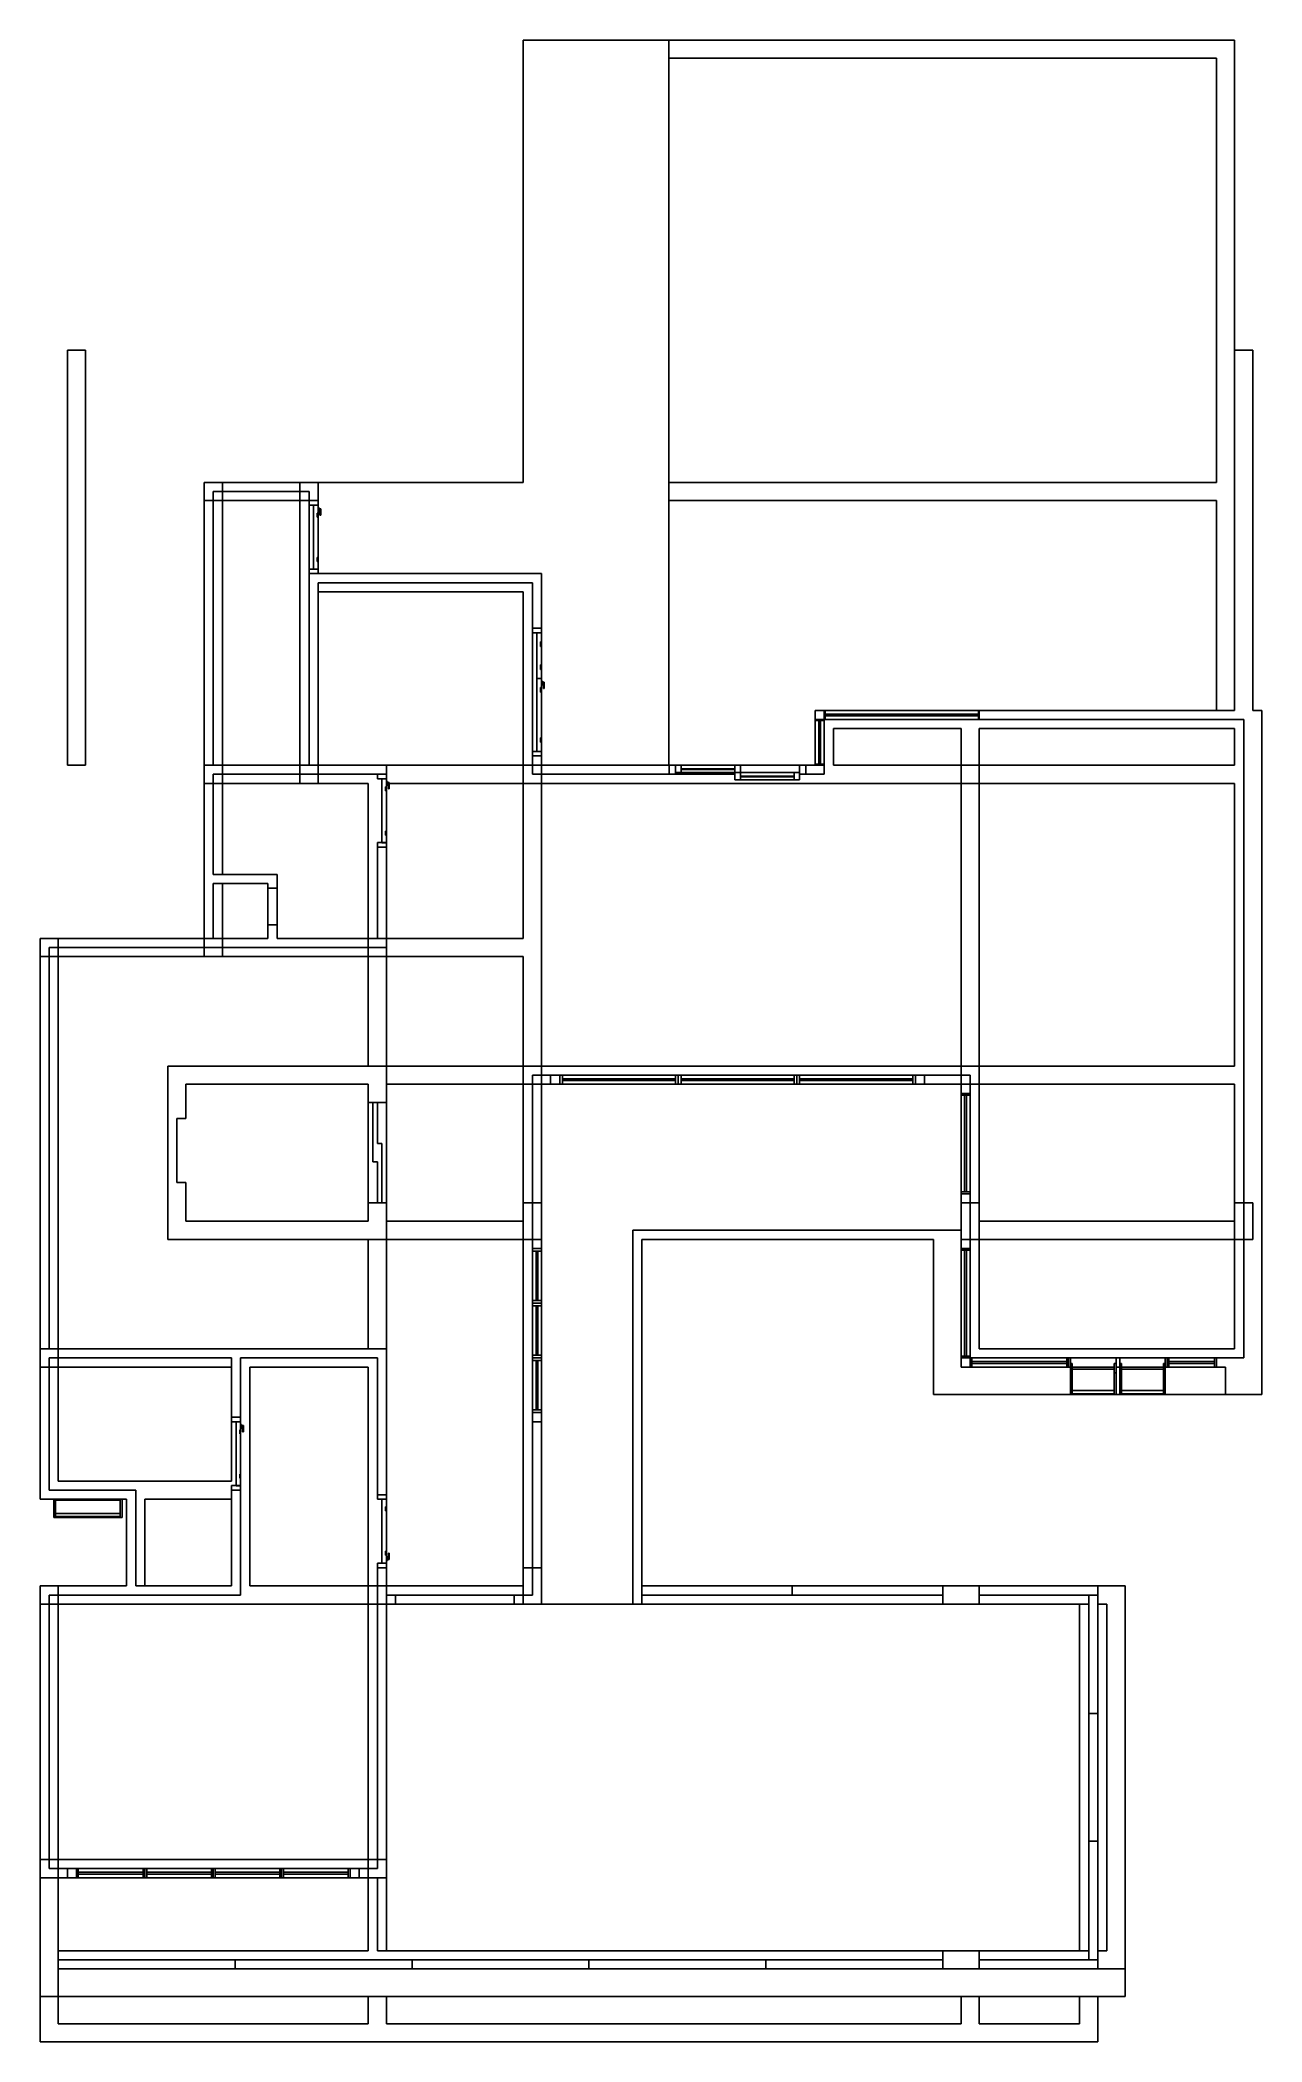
# Model space of a CAD drawing. Extents: x -6.7 to 6.7, y -10.9 to 11.1.
import ezdxf

# ---------------------------------------------------------------- set-up
doc = ezdxf.new("R2010")
doc.units = 0
doc.layers.get('0').update_dxf_attribs({"linetype": 'CONTINUOUS'})
doc.layers.add('SECTIONCUTEDGES', color=7, linetype='CONTINUOUS')

msp = doc.modelspace()

# ---------------------------------------------------------------- linework, layer by layer
for p, q in [((-1.379, 6.241), (-1.379, 11.091)), ((-1.379, 11.091), (0.218, 11.091)), ((0.218, 11.091), (6.421, 11.091)), ((0.218, 11.091), (0.218, 10.891)), ((6.421, 7.691), (6.421, 11.091)), ((0.218, 10.891), (6.221, 10.891)), ((0.218, 6.241), (0.218, 10.891)), ((6.221, 10.891), (6.221, 6.241)), ((-3.629, 6.241), (-1.379, 6.241)), ((0.218, 6.241), (6.221, 6.241)), ((0.218, 6.241), (0.218, 6.041)), ((-4.679, 6.041), (-4.679, 3.141)), ((-4.679, 6.041), (-3.829, 6.041)), ((-3.829, 6.041), (-3.829, 3.141)), ((-3.729, 5.291), (-3.729, 5.991)), ((-3.629, 5.961), (-3.619, 5.961)), ((-3.619, 5.951), (-3.619, 5.961)), ((-3.619, 5.951), (-3.609, 5.951)), ((-3.619, 5.951), (-3.619, 5.931)), ((-3.619, 5.931), (-3.609, 5.931)), ((-3.619, 5.921), (-3.619, 5.931)), ((-3.609, 5.951), (-3.609, 5.931)), ((-3.609, 5.951), (-3.599, 5.951)), ((-3.609, 5.931), (-3.609, 5.881)), ((-3.599, 5.951), (-3.599, 5.881)), ((0.218, 6.041), (6.221, 6.041)), ((0.218, 6.041), (0.218, 3.141)), ((6.221, 6.041), (6.221, 3.741)), ((-3.629, 5.921), (-3.619, 5.921)), ((-3.629, 5.859), (-3.629, 5.903)), ((-3.609, 5.881), (-3.599, 5.881)), ((-3.629, 5.374), (-3.629, 5.418)), ((-1.379, 5.041), (-3.629, 5.041)), ((-1.379, 3.141), (-1.379, 5.041)), ((-1.279, 3.291), (-1.279, 4.591)), ((-1.179, 4.441), (-1.179, 4.491)), ((-1.179, 4.191), (-1.179, 4.241)), ((-1.179, 4.091), (-1.179, 4.086)), ((-1.179, 4.061), (-1.169, 4.061)), ((-1.179, 4.021), (-1.169, 4.021)), ((-1.179, 3.941), (-1.179, 3.991)), ((-1.169, 4.051), (-1.169, 4.061)), ((-1.169, 4.061), (-1.169, 4.041)), ((-1.169, 4.051), (-1.159, 4.051)), ((-1.169, 4.051), (-1.169, 4.031)), ((-1.169, 4.031), (-1.159, 4.031)), ((-1.169, 4.021), (-1.169, 4.031)), ((-1.159, 4.051), (-1.159, 4.031)), ((-1.159, 4.051), (-1.149, 4.051)), ((-1.159, 4.031), (-1.159, 3.981)), ((-1.159, 3.981), (-1.149, 3.981)), ((-1.149, 4.051), (-1.149, 3.981)), ((1.931, 3.741), (3.611, 3.741)), ((1.821, 3.151), (1.821, 3.631)), ((1.921, 3.151), (1.921, 3.631)), ((1.931, 3.641), (3.611, 3.641)), ((3.421, 3.541), (2.021, 3.541)), ((2.021, 3.541), (2.021, 3.141)), ((3.421, 3.541), (3.421, 3.141)), ((6.421, 3.541), (3.621, 3.541)), ((3.621, 3.541), (3.621, 3.141)), ((6.421, 3.141), (6.421, 3.541)), ((-1.179, 3.391), (-1.179, 3.441)), ((-1.179, 3.296), (-1.179, 3.291)), ((-2.879, 3.141), (-1.379, 3.141)), ((0.941, 3.141), (0.351, 3.141)), ((1.651, 3.141), (1.001, 3.141)), ((2.021, 3.141), (3.421, 3.141)), ((3.621, 3.141), (6.421, 3.141)), ((-4.679, 2.941), (-4.679, 1.941)), ((-4.679, 2.941), (-3.829, 2.941)), ((-3.629, 2.941), (-3.079, 2.941)), ((-3.079, 2.941), (-3.079, 1.241)), ((-2.879, 2.961), (-2.869, 2.961)), ((-2.879, 2.921), (-2.869, 2.921)), ((-2.879, 2.859), (-2.879, 2.903)), ((-2.869, 2.951), (-2.869, 2.961)), ((-2.869, 2.951), (-2.859, 2.951)), ((-2.869, 2.951), (-2.869, 2.931)), ((-2.869, 2.931), (-2.859, 2.931)), ((-2.869, 2.921), (-2.869, 2.931)), ((-2.859, 2.951), (-2.859, 2.931)), ((-2.859, 2.951), (-2.849, 2.951)), ((-2.859, 2.931), (-2.859, 2.881)), ((-2.859, 2.881), (-2.849, 2.881)), ((-2.849, 2.951), (-2.849, 2.941)), ((-1.379, 2.941), (-2.849, 2.941)), ((-2.849, 2.941), (-2.849, 2.881)), ((-1.379, 1.241), (-1.379, 2.941)), ((-1.179, -0.159), (-1.179, 2.941)), ((-1.179, 2.941), (3.421, 2.941)), ((0.941, 3.041), (0.291, 3.041)), ((0.941, 3.061), (0.351, 3.061)), ((1.591, 3.061), (1.001, 3.061)), ((1.591, 2.981), (1.001, 2.981)), ((3.421, -0.159), (3.421, 2.941)), ((3.621, 2.941), (6.421, 2.941)), ((3.621, -0.159), (3.621, 2.941)), ((6.421, 2.941), (6.421, -0.159)), ((-2.879, 2.374), (-2.879, 2.418)), ((-4.679, 1.841), (-4.679, 1.241)), ((-4.179, 1.391), (-4.179, 1.791)), ((-4.079, 1.391), (-4.079, 1.791)), ((-2.879, 1.241), (-1.379, 1.241)), ((-6.479, 1.041), (-6.479, -3.259)), ((-4.879, 1.041), (-6.479, 1.041)), ((-3.079, 1.041), (-4.679, 1.041)), ((-3.079, 1.041), (-3.079, -0.159)), ((-2.879, 1.041), (-1.379, 1.041)), ((-2.879, 1.041), (-2.879, -0.159)), ((-1.379, -0.159), (-1.379, 1.041)), ((-1.379, -0.159), (-2.879, -0.159)), ((3.421, -0.159), (-1.179, -0.159)), ((6.421, -0.159), (3.621, -0.159)), ((-1.379, -0.359), (-2.879, -0.359)), ((-1.379, -0.359), (-1.379, -1.659)), ((-0.949, -0.259), (0.291, -0.259)), ((-0.949, -0.359), (0.291, -0.359)), ((0.351, -0.259), (1.591, -0.259)), ((0.351, -0.359), (1.591, -0.359)), ((1.651, -0.259), (2.891, -0.259)), ((1.651, -0.359), (2.891, -0.359)), ((3.621, -0.359), (3.621, -1.659)), ((6.421, -0.359), (3.621, -0.359)), ((6.421, -0.359), (6.421, -1.659)), ((-3.079, -0.559), (-3.079, -1.659)), ((-2.879, -0.559), (-2.879, -1.659)), ((3.421, -0.479), (3.421, -1.539)), ((3.521, -0.479), (3.521, -1.539)), ((-1.379, -1.859), (-2.879, -1.859)), ((-0.179, -1.959), (3.421, -1.959)), ((-0.179, -6.059), (-0.179, -1.959)), ((6.421, -1.859), (3.621, -1.859)), ((-3.079, -2.059), (-3.079, -3.259)), ((-1.379, -2.059), (-2.879, -2.059)), ((-2.879, -2.059), (-2.879, -3.259)), ((-1.379, -5.659), (-1.379, -2.059)), ((-1.279, -2.729), (-1.279, -2.189)), ((-1.179, -2.729), (-1.179, -2.189)), ((-0.079, -2.059), (3.121, -2.059)), ((-0.079, -5.859), (-0.079, -2.059)), ((3.121, -2.059), (3.121, -3.759)), ((3.421, -2.179), (3.421, -3.339)), ((3.521, -2.179), (3.521, -3.339)), ((3.621, -3.259), (3.621, -2.059)), ((3.621, -2.059), (6.421, -2.059)), ((6.421, -2.059), (6.421, -3.259)), ((-1.279, -3.329), (-1.279, -2.789)), ((-1.179, -3.329), (-1.179, -2.789)), ((6.421, -3.259), (3.621, -3.259)), ((-6.479, -3.459), (-6.479, -4.709)), ((-6.479, -3.459), (-4.579, -3.459)), ((-4.379, -3.459), (-3.079, -3.459)), ((-4.379, -3.459), (-4.379, -5.859)), ((-3.079, -3.459), (-3.079, -5.859)), ((-1.279, -3.929), (-1.279, -3.389)), ((-1.179, -3.929), (-1.179, -3.389)), ((3.541, -3.359), (4.581, -3.359)), ((3.541, -3.459), (4.581, -3.459)), ((5.121, -3.359), (4.621, -3.359)), ((4.641, -3.459), (5.101, -3.459)), ((5.661, -3.359), (5.161, -3.359)), ((5.181, -3.459), (5.641, -3.459)), ((5.701, -3.359), (6.201, -3.359)), ((5.701, -3.459), (6.201, -3.459)), ((4.621, -3.759), (4.621, -3.523)), ((4.641, -3.523), (4.641, -3.716)), ((4.641, -3.716), (5.101, -3.716)), ((4.641, -3.754), (4.641, -3.716)), ((5.101, -3.716), (5.101, -3.523)), ((5.101, -3.754), (5.101, -3.716)), ((5.121, -3.759), (5.121, -3.523)), ((5.161, -3.759), (5.161, -3.523)), ((5.181, -3.523), (5.181, -3.716)), ((5.181, -3.716), (5.641, -3.716)), ((5.181, -3.754), (5.181, -3.716)), ((5.641, -3.716), (5.641, -3.523)), ((5.641, -3.754), (5.641, -3.716)), ((5.661, -3.759), (5.661, -3.523)), ((4.621, -3.759), (3.121, -3.759)), ((5.121, -3.759), (4.621, -3.759)), ((4.621, -3.759), (4.621, -3.759)), ((4.641, -3.754), (5.101, -3.754)), ((5.161, -3.759), (5.121, -3.759)), ((5.121, -3.759), (5.121, -3.759)), ((5.661, -3.759), (5.161, -3.759)), ((5.161, -3.759), (5.161, -3.759)), ((5.181, -3.754), (5.641, -3.754)), ((6.321, -3.759), (5.661, -3.759)), ((5.661, -3.759), (5.661, -3.759)), ((-4.579, -4.709), (-4.579, -4.059)), ((-4.479, -4.089), (-4.469, -4.089)), ((-4.479, -4.129), (-4.469, -4.129)), ((-4.479, -4.191), (-4.479, -4.147)), ((-4.469, -4.099), (-4.469, -4.089)), ((-4.469, -4.099), (-4.459, -4.099)), ((-4.469, -4.099), (-4.469, -4.119)), ((-4.469, -4.119), (-4.459, -4.119)), ((-4.469, -4.129), (-4.469, -4.119)), ((-4.459, -4.099), (-4.459, -4.119)), ((-4.459, -4.099), (-4.449, -4.099)), ((-4.459, -4.119), (-4.459, -4.169)), ((-4.459, -4.169), (-4.449, -4.169)), ((-4.449, -4.099), (-4.449, -4.169)), ((-6.479, -4.709), (-4.579, -4.709)), ((-4.479, -4.676), (-4.479, -4.632)), ((-6.529, -5.109), (-6.529, -4.909)), ((-5.799, -4.919), (-6.509, -4.919)), ((-6.509, -4.919), (-6.509, -5.064)), ((-5.799, -5.064), (-5.799, -4.919)), ((-5.779, -5.109), (-5.779, -4.909)), ((-5.529, -4.909), (-5.529, -5.859)), ((-5.529, -4.909), (-4.579, -4.909)), ((-2.879, -4.992), (-2.879, -5.036)), ((-5.779, -5.109), (-6.529, -5.109)), ((-6.509, -5.064), (-5.799, -5.064)), ((-6.509, -5.099), (-6.509, -5.064)), ((-6.509, -5.099), (-5.799, -5.099)), ((-5.799, -5.099), (-5.799, -5.064)), ((-2.879, -5.477), (-2.879, -5.521)), ((-2.879, -5.539), (-2.869, -5.539)), ((-2.879, -5.579), (-2.869, -5.579)), ((-2.869, -5.549), (-2.869, -5.539)), ((-2.869, -5.569), (-2.869, -5.549)), ((-2.869, -5.549), (-2.859, -5.549)), ((-2.869, -5.569), (-2.859, -5.569)), ((-2.869, -5.579), (-2.869, -5.569)), ((-2.859, -5.499), (-2.859, -5.549)), ((-2.859, -5.499), (-2.849, -5.499)), ((-2.859, -5.569), (-2.859, -5.549)), ((-2.859, -5.569), (-2.849, -5.569)), ((-2.849, -5.569), (-2.849, -5.499)), ((-4.379, -5.859), (-3.079, -5.859)), ((-2.879, -5.859), (-1.379, -5.859)), ((-0.079, -5.859), (-0.079, -5.959)), ((-0.079, -5.859), (1.571, -5.859)), ((1.571, -5.859), (1.571, -5.959)), ((1.571, -5.859), (3.221, -5.859)), ((3.621, -5.859), (4.921, -5.859)), ((4.921, -5.859), (5.221, -5.859)), ((4.921, -5.859), (4.921, -5.959)), ((5.221, -5.859), (5.221, -10.059)), ((-6.479, -8.859), (-6.479, -6.059)), ((-6.479, -6.059), (-3.079, -6.059)), ((-3.079, -6.059), (-3.079, -8.859)), ((-2.779, -5.959), (-1.479, -5.959)), ((-2.779, -6.059), (-1.479, -6.059)), ((-1.179, -6.059), (-0.179, -6.059)), ((-0.179, -6.059), (-0.079, -6.059)), ((-0.079, -6.059), (-0.079, -5.959)), ((1.571, -5.959), (-0.079, -5.959)), ((-0.079, -6.059), (3.221, -6.059)), ((3.221, -5.959), (1.571, -5.959)), ((4.821, -5.959), (3.621, -5.959)), ((3.621, -6.059), (4.721, -6.059)), ((4.721, -6.059), (4.821, -6.059)), ((4.721, -9.859), (4.721, -6.059)), ((4.921, -5.959), (4.821, -5.959)), ((4.821, -6.059), (4.821, -5.959)), ((4.821, -6.059), (4.821, -7.259)), ((4.921, -6.059), (4.921, -5.959)), ((4.921, -6.059), (5.021, -6.059)), ((4.921, -6.059), (4.921, -7.259)), ((5.021, -6.059), (5.021, -9.859)), ((4.921, -7.259), (4.821, -7.259)), ((4.821, -8.659), (4.821, -7.259)), ((4.921, -7.259), (4.921, -8.659)), ((4.921, -8.659), (4.821, -8.659)), ((4.821, -9.859), (4.821, -8.659)), ((4.921, -9.859), (4.921, -8.659)), ((-3.079, -8.859), (-6.479, -8.859)), ((-6.259, -8.959), (-5.549, -8.959)), ((-5.509, -8.959), (-4.799, -8.959)), ((-4.759, -8.959), (-4.049, -8.959)), ((-4.009, -8.959), (-3.299, -8.959)), ((-6.259, -9.059), (-5.549, -9.059)), ((-5.509, -9.059), (-4.799, -9.059)), ((-4.759, -9.059), (-4.049, -9.059)), ((-4.009, -9.059), (-3.299, -9.059)), ((-3.079, -9.859), (-3.079, -9.059)), ((-3.079, -9.859), (-6.479, -9.859)), ((-2.879, -9.859), (3.221, -9.859)), ((3.621, -9.859), (4.721, -9.859)), ((4.821, -9.859), (4.721, -9.859)), ((4.821, -9.959), (4.821, -9.859)), ((5.021, -9.859), (4.921, -9.859)), ((4.921, -9.959), (4.921, -9.859)), ((-6.479, -9.959), (-4.539, -9.959)), ((-4.539, -10.059), (-6.479, -10.059)), ((-4.539, -10.059), (-4.539, -9.959)), ((-4.539, -9.959), (-2.599, -9.959)), ((-2.599, -10.059), (-4.539, -10.059)), ((-2.599, -10.059), (-2.599, -9.959)), ((-2.599, -9.959), (-0.659, -9.959)), ((-0.659, -10.059), (-2.599, -10.059)), ((-0.659, -10.059), (-0.659, -9.959)), ((-0.659, -9.959), (1.281, -9.959)), ((1.281, -10.059), (-0.659, -10.059)), ((1.281, -10.059), (1.281, -9.959)), ((1.281, -9.959), (3.221, -9.959)), ((3.221, -10.059), (1.281, -10.059)), ((4.821, -9.959), (3.621, -9.959)), ((4.921, -10.059), (3.621, -10.059)), ((4.921, -9.959), (4.821, -9.959)), ((4.921, -10.059), (4.921, -9.959)), ((5.221, -10.059), (4.921, -10.059)), ((5.221, -10.059), (5.221, -10.359)), ((-6.679, -10.859), (-6.679, -10.359)), ((-6.479, -10.359), (-6.479, -10.659)), ((-6.479, -10.359), (-3.079, -10.359)), ((-3.079, -10.659), (-3.079, -10.359)), ((-3.079, -10.359), (-2.879, -10.359)), ((-2.879, -10.659), (-2.879, -10.359)), ((-2.879, -10.359), (3.421, -10.359)), ((3.421, -10.659), (3.421, -10.359)), ((3.421, -10.359), (3.621, -10.359)), ((3.621, -10.659), (3.621, -10.359)), ((3.621, -10.359), (4.721, -10.359)), ((4.721, -10.659), (4.721, -10.359)), ((4.721, -10.359), (4.921, -10.359)), ((4.921, -10.859), (4.921, -10.359)), ((4.921, -10.359), (5.221, -10.359)), ((-6.479, -10.659), (-3.079, -10.659)), ((-2.879, -10.659), (3.421, -10.659)), ((3.621, -10.659), (4.721, -10.659)), ((-6.679, -10.859), (4.921, -10.859))]:
    msp.add_line(p, q)
at = {"layer": 'SECTIONCUTEDGES'}
for p, q in [((-6.379, 7.691), (-6.379, 3.141)), ((-6.179, 7.691), (-6.379, 7.691)), ((-6.179, 3.141), (-6.179, 7.691)), ((6.621, 7.691), (6.421, 7.691)), ((6.421, 7.691), (6.421, 3.741)), ((6.621, 3.741), (6.621, 7.691)), ((-4.879, 6.241), (-4.879, 6.041)), ((-4.679, 6.241), (-4.879, 6.241)), ((-4.679, 6.141), (-4.679, 6.241)), ((-3.829, 6.241), (-4.679, 6.241)), ((-3.629, 6.241), (-3.829, 6.241)), ((-3.829, 6.241), (-3.829, 6.141)), ((-3.629, 6.041), (-3.629, 6.241)), ((-4.879, 6.041), (-4.779, 6.041)), ((-4.879, 6.041), (-4.879, 3.141)), ((-4.779, 6.041), (-4.779, 6.141)), ((-4.779, 6.141), (-4.679, 6.141)), ((-4.779, 3.141), (-4.779, 6.041)), ((-4.779, 6.041), (-4.679, 6.041)), ((-4.679, 6.041), (-4.679, 6.141)), ((-4.679, 6.141), (-3.829, 6.141)), ((-3.829, 6.141), (-3.829, 6.041)), ((-3.829, 6.141), (-3.729, 6.141)), ((-3.829, 6.041), (-3.729, 6.041)), ((-3.729, 6.141), (-3.729, 6.041)), ((-3.729, 6.041), (-3.629, 6.041)), ((-3.729, 6.041), (-3.729, 5.991)), ((-3.729, 5.991), (-3.679, 5.991)), ((-3.679, 5.991), (-3.679, 5.291)), ((-3.679, 5.991), (-3.629, 5.991)), ((-3.629, 5.991), (-3.629, 6.041)), ((-3.629, 5.961), (-3.629, 5.991)), ((-3.629, 5.921), (-3.629, 5.961)), ((-3.639, 5.859), (-3.639, 5.903)), ((-3.639, 5.903), (-3.629, 5.903)), ((-3.629, 5.859), (-3.639, 5.859)), ((-3.629, 5.903), (-3.629, 5.921)), ((-3.629, 5.418), (-3.629, 5.859)), ((-3.679, 5.291), (-3.729, 5.291)), ((-3.729, 5.291), (-3.729, 5.241)), ((-3.679, 5.291), (-3.679, 5.29)), ((-3.629, 5.291), (-3.679, 5.291)), ((-3.679, 5.29), (-3.629, 5.29)), ((-3.639, 5.374), (-3.639, 5.418)), ((-3.639, 5.418), (-3.629, 5.418)), ((-3.629, 5.374), (-3.639, 5.374)), ((-3.629, 5.291), (-3.629, 5.374)), ((-3.629, 5.29), (-3.629, 5.291)), ((-3.629, 5.241), (-3.629, 5.29)), ((-3.729, 5.241), (-3.729, 3.141)), ((-3.729, 5.241), (-3.629, 5.241)), ((-1.179, 5.241), (-3.629, 5.241)), ((-3.629, 5.141), (-1.279, 5.141)), ((-3.629, 5.041), (-3.629, 5.141)), ((-1.279, 5.141), (-1.279, 4.641)), ((-1.179, 4.641), (-1.179, 5.241)), ((-3.629, 3.141), (-3.629, 5.041)), ((-1.279, 4.641), (-1.179, 4.641)), ((-1.279, 4.641), (-1.279, 4.591)), ((-1.179, 4.591), (-1.179, 4.641)), ((-1.279, 4.591), (-1.229, 4.591)), ((-1.229, 4.591), (-1.229, 4.091)), ((-1.179, 4.591), (-1.229, 4.591)), ((-1.189, 4.441), (-1.189, 4.491)), ((-1.189, 4.491), (-1.179, 4.491)), ((-1.179, 4.441), (-1.189, 4.441)), ((-1.179, 4.491), (-1.179, 4.591)), ((-1.179, 4.241), (-1.179, 4.441)), ((-1.189, 4.191), (-1.189, 4.241)), ((-1.189, 4.241), (-1.179, 4.241)), ((-1.179, 4.191), (-1.189, 4.191)), ((-1.179, 4.191), (-1.179, 4.091)), ((-1.229, 4.091), (-1.229, 3.291)), ((-1.184, 4.091), (-1.229, 4.091)), ((-1.189, 3.941), (-1.189, 3.991)), ((-1.189, 3.991), (-1.179, 3.991)), ((-1.184, 4.086), (-1.184, 4.091)), ((-1.184, 4.091), (-1.179, 4.091)), ((-1.179, 4.086), (-1.184, 4.086)), ((-1.179, 4.061), (-1.179, 4.086)), ((-1.179, 4.021), (-1.179, 4.061)), ((-1.179, 3.991), (-1.179, 4.021)), ((-1.179, 3.941), (-1.189, 3.941)), ((-1.179, 3.441), (-1.179, 3.941)), ((1.921, 3.741), (1.821, 3.741)), ((1.821, 3.741), (1.821, 3.641)), ((1.921, 3.641), (1.921, 3.741)), ((1.931, 3.741), (1.921, 3.741)), ((1.931, 3.701), (1.931, 3.741)), ((3.621, 3.741), (3.611, 3.741)), ((3.611, 3.741), (3.611, 3.701)), ((3.621, 3.741), (3.621, 3.641)), ((6.221, 3.741), (3.621, 3.741)), ((6.421, 3.741), (6.221, 3.741)), ((6.721, 3.741), (6.621, 3.741)), ((6.721, -3.759), (6.721, 3.741)), ((1.821, 3.641), (1.921, 3.641)), ((1.821, 3.641), (1.821, 3.631)), ((1.821, 3.631), (1.861, 3.631)), ((1.861, 3.631), (1.861, 3.151)), ((1.861, 3.631), (1.881, 3.631)), ((1.881, 3.151), (1.881, 3.631)), ((1.881, 3.631), (1.921, 3.631)), ((1.921, 3.641), (1.931, 3.641)), ((1.921, 3.631), (1.921, 3.641)), ((3.611, 3.701), (1.931, 3.701)), ((1.931, 3.681), (1.931, 3.701)), ((1.931, 3.681), (3.611, 3.681)), ((1.931, 3.641), (1.931, 3.681)), ((3.611, 3.701), (3.611, 3.681)), ((3.611, 3.681), (3.611, 3.641)), ((3.611, 3.641), (3.621, 3.641)), ((3.621, 3.641), (6.521, 3.641)), ((6.521, 3.641), (6.521, -1.659)), ((-1.189, 3.391), (-1.189, 3.441)), ((-1.189, 3.441), (-1.179, 3.441)), ((-1.179, 3.391), (-1.189, 3.391)), ((-1.184, 3.291), (-1.184, 3.296)), ((-1.184, 3.296), (-1.179, 3.296)), ((-1.179, 3.296), (-1.179, 3.391)), ((-6.379, 3.141), (-6.179, 3.141)), ((-4.879, 3.141), (-4.879, 2.941)), ((-4.779, 3.141), (-4.879, 3.141)), ((-4.679, 3.141), (-4.779, 3.141)), ((-4.679, 3.041), (-4.679, 3.141)), ((-3.829, 3.141), (-4.679, 3.141)), ((-3.829, 3.141), (-3.829, 3.041)), ((-3.729, 3.141), (-3.829, 3.141)), ((-3.629, 3.141), (-3.729, 3.141)), ((-2.879, 3.141), (-3.629, 3.141)), ((-3.629, 3.041), (-3.629, 3.141)), ((-2.879, 3.041), (-2.879, 3.141)), ((-1.379, 3.141), (-1.379, 2.941)), ((-1.279, 3.141), (-1.379, 3.141)), ((-1.229, 3.291), (-1.279, 3.291)), ((-1.279, 3.291), (-1.279, 3.241)), ((-1.279, 3.241), (-1.279, 3.141)), ((-1.179, 3.241), (-1.279, 3.241)), ((-1.179, 3.141), (-1.279, 3.141)), ((-1.279, 3.141), (-1.279, 3.041)), ((-1.229, 3.291), (-1.184, 3.291)), ((-1.179, 3.291), (-1.184, 3.291)), ((-1.179, 3.241), (-1.179, 3.291)), ((-1.179, 3.141), (-1.179, 3.241)), ((-1.179, 3.041), (-1.179, 3.141)), ((0.218, 3.141), (-1.179, 3.141)), ((0.221, 3.141), (0.218, 3.141)), ((0.221, 3.041), (0.221, 3.141)), ((0.291, 3.141), (0.221, 3.141)), ((0.351, 3.141), (0.291, 3.141)), ((0.291, 3.141), (0.291, 3.061)), ((0.351, 3.101), (0.351, 3.141)), ((0.351, 3.101), (0.941, 3.101)), ((0.351, 3.091), (0.351, 3.101)), ((0.351, 3.091), (0.941, 3.091)), ((0.351, 3.061), (0.351, 3.091)), ((0.941, 3.141), (0.941, 3.101)), ((1.001, 3.141), (0.941, 3.141)), ((0.941, 3.101), (0.941, 3.091)), ((0.941, 3.091), (0.941, 3.061)), ((1.001, 3.061), (1.001, 3.141)), ((1.651, 3.141), (1.651, 3.061)), ((1.721, 3.141), (1.651, 3.141)), ((1.721, 3.141), (1.721, 3.041)), ((1.821, 3.141), (1.721, 3.141)), ((1.861, 3.151), (1.821, 3.151)), ((1.821, 3.151), (1.821, 3.141)), ((1.821, 3.141), (1.921, 3.141)), ((1.881, 3.151), (1.861, 3.151)), ((1.921, 3.151), (1.881, 3.151)), ((1.921, 3.141), (1.921, 3.151)), ((1.921, 3.041), (1.921, 3.141)), ((3.421, 3.141), (3.421, 2.941)), ((3.621, 3.141), (3.421, 3.141)), ((3.621, 2.941), (3.621, 3.141)), ((-4.879, 2.941), (-4.879, 1.241)), ((-4.879, 2.941), (-4.779, 2.941)), ((-4.779, 3.041), (-4.679, 3.041)), ((-4.779, 2.941), (-4.779, 3.041)), ((-4.779, 1.941), (-4.779, 2.941)), ((-4.779, 2.941), (-4.679, 2.941)), ((-4.679, 2.941), (-4.679, 3.041)), ((-4.679, 3.041), (-3.829, 3.041)), ((-3.829, 3.041), (-3.829, 2.941)), ((-3.829, 3.041), (-3.629, 3.041)), ((-3.829, 2.941), (-3.629, 2.941)), ((-3.629, 2.941), (-3.629, 3.041)), ((-3.629, 3.041), (-2.979, 3.041)), ((-2.979, 3.041), (-2.979, 2.991)), ((-2.879, 3.041), (-2.979, 3.041)), ((-2.979, 2.991), (-2.929, 2.991)), ((-2.929, 2.991), (-2.929, 2.291)), ((-2.929, 2.991), (-2.879, 2.991)), ((-2.889, 2.859), (-2.889, 2.903)), ((-2.889, 2.903), (-2.879, 2.903)), ((-2.879, 2.859), (-2.889, 2.859)), ((-2.879, 2.991), (-2.879, 3.041)), ((-2.879, 2.961), (-2.879, 2.991)), ((-2.879, 2.921), (-2.879, 2.961)), ((-2.879, 2.903), (-2.879, 2.921)), ((-2.879, 2.418), (-2.879, 2.859)), ((-1.379, 2.941), (-1.179, 2.941)), ((-1.279, 3.041), (-1.179, 3.041)), ((-1.179, 2.941), (-1.179, 3.041)), ((-1.179, 3.041), (0.221, 3.041)), ((0.291, 3.041), (0.221, 3.041)), ((0.291, 3.061), (0.351, 3.061)), ((0.291, 3.041), (0.291, 3.061)), ((1.001, 3.061), (0.941, 3.061)), ((0.941, 3.061), (0.941, 3.041)), ((0.941, 3.041), (0.941, 2.981)), ((0.941, 2.981), (1.001, 2.981)), ((1.001, 3.021), (1.001, 3.061)), ((1.001, 3.021), (1.591, 3.021)), ((1.001, 3.011), (1.001, 3.021)), ((1.001, 3.011), (1.591, 3.011)), ((1.001, 2.981), (1.001, 3.011)), ((1.651, 3.061), (1.591, 3.061)), ((1.591, 3.061), (1.591, 3.021)), ((1.591, 3.021), (1.591, 3.011)), ((1.591, 3.011), (1.591, 2.981)), ((1.591, 2.981), (1.651, 2.981)), ((1.651, 3.061), (1.651, 3.041)), ((1.651, 2.981), (1.651, 3.041)), ((1.651, 3.041), (1.721, 3.041)), ((1.721, 3.041), (1.921, 3.041)), ((3.421, 2.941), (3.621, 2.941)), ((-2.889, 2.374), (-2.889, 2.418)), ((-2.889, 2.418), (-2.879, 2.418)), ((-2.929, 2.291), (-2.979, 2.291)), ((-2.979, 2.291), (-2.979, 2.241)), ((-2.979, 2.241), (-2.979, 1.241)), ((-2.879, 2.241), (-2.979, 2.241)), ((-2.929, 2.291), (-2.929, 2.29)), ((-2.879, 2.291), (-2.929, 2.291)), ((-2.929, 2.29), (-2.879, 2.29)), ((-2.879, 2.374), (-2.889, 2.374)), ((-2.879, 2.291), (-2.879, 2.374)), ((-2.879, 2.29), (-2.879, 2.291)), ((-2.879, 2.241), (-2.879, 2.29)), ((-2.879, 1.241), (-2.879, 2.241)), ((-4.679, 1.941), (-4.779, 1.941)), ((-4.779, 1.241), (-4.779, 1.841)), ((-4.779, 1.841), (-4.679, 1.841)), ((-4.079, 1.941), (-4.679, 1.941)), ((-4.679, 1.841), (-4.179, 1.841)), ((-4.179, 1.841), (-4.179, 1.791)), ((-4.179, 1.791), (-4.079, 1.791)), ((-4.079, 1.791), (-4.079, 1.941)), ((-4.079, 1.391), (-4.179, 1.391)), ((-4.179, 1.391), (-4.179, 1.241)), ((-4.079, 1.241), (-4.079, 1.391)), ((-6.679, 1.241), (-6.679, 1.041)), ((-6.479, 1.241), (-6.679, 1.241)), ((-6.579, 1.041), (-6.579, 1.141)), ((-6.579, 1.141), (-6.479, 1.141)), ((-4.879, 1.241), (-6.479, 1.241)), ((-6.479, 1.141), (-6.479, 1.241)), ((-6.479, 1.041), (-6.479, 1.141)), ((-6.479, 1.141), (-4.879, 1.141)), ((-4.879, 1.241), (-4.879, 1.141)), ((-4.779, 1.241), (-4.879, 1.241)), ((-4.879, 1.141), (-4.879, 1.041)), ((-4.879, 1.141), (-4.679, 1.141)), ((-4.679, 1.241), (-4.779, 1.241)), ((-4.179, 1.241), (-4.679, 1.241)), ((-4.679, 1.141), (-4.679, 1.241)), ((-4.679, 1.041), (-4.679, 1.141)), ((-4.679, 1.141), (-3.079, 1.141)), ((-3.079, 1.241), (-4.079, 1.241)), ((-2.979, 1.241), (-3.079, 1.241)), ((-3.079, 1.241), (-3.079, 1.141)), ((-3.079, 1.141), (-3.079, 1.041)), ((-3.079, 1.141), (-2.879, 1.141)), ((-2.879, 1.241), (-2.979, 1.241)), ((-2.879, 1.141), (-2.879, 1.241)), ((-2.879, 1.041), (-2.879, 1.141)), ((-6.679, 1.041), (-6.579, 1.041)), ((-6.679, 1.041), (-6.679, -3.259)), ((-6.579, 1.041), (-6.479, 1.041)), ((-6.579, -3.259), (-6.579, 1.041)), ((-4.879, 1.041), (-4.679, 1.041)), ((-3.079, 1.041), (-2.879, 1.041)), ((-5.279, -0.159), (-5.279, -2.059)), ((-3.079, -0.159), (-5.279, -0.159)), ((-2.879, -0.159), (-3.079, -0.159)), ((-2.879, -0.359), (-2.879, -0.159)), ((-1.379, -0.159), (-1.379, -0.359)), ((-1.179, -0.159), (-1.379, -0.159)), ((-1.179, -0.259), (-1.179, -0.159)), ((3.621, -0.159), (3.421, -0.159)), ((3.421, -0.159), (3.421, -0.259)), ((3.621, -0.359), (3.621, -0.159)), ((-5.079, -0.359), (-3.079, -0.359)), ((-5.079, -0.734), (-5.079, -0.359)), ((-3.079, -0.359), (-3.079, -0.559)), ((-2.879, -0.559), (-2.879, -0.359)), ((-1.379, -0.359), (-1.279, -0.359)), ((-1.179, -0.259), (-1.279, -0.259)), ((-1.279, -0.259), (-1.279, -0.359)), ((-1.279, -0.359), (-1.179, -0.359)), ((-1.279, -0.359), (-1.279, -1.659)), ((-1.179, -0.359), (-1.179, -0.259)), ((-1.079, -0.259), (-1.179, -0.259)), ((-1.179, -0.359), (-1.079, -0.359)), ((-1.179, -1.659), (-1.179, -0.359)), ((-1.079, -0.359), (-1.079, -0.259)), ((-0.979, -0.259), (-1.079, -0.259)), ((-1.079, -0.359), (-0.979, -0.359)), ((-0.979, -0.359), (-0.979, -0.259)), ((-0.949, -0.259), (-0.979, -0.259)), ((-0.979, -0.359), (-0.949, -0.359)), ((-0.949, -0.299), (-0.949, -0.259)), ((0.291, -0.299), (-0.949, -0.299)), ((-0.949, -0.319), (-0.949, -0.299)), ((-0.949, -0.319), (0.291, -0.319)), ((-0.949, -0.359), (-0.949, -0.319)), ((0.321, -0.259), (0.291, -0.259)), ((0.291, -0.259), (0.291, -0.299)), ((0.291, -0.299), (0.291, -0.319)), ((0.291, -0.319), (0.291, -0.359)), ((0.291, -0.359), (0.321, -0.359)), ((0.351, -0.259), (0.321, -0.259)), ((0.321, -0.259), (0.321, -0.359)), ((0.321, -0.359), (0.351, -0.359)), ((0.351, -0.299), (0.351, -0.259)), ((1.591, -0.299), (0.351, -0.299)), ((0.351, -0.319), (0.351, -0.299)), ((0.351, -0.319), (1.591, -0.319)), ((0.351, -0.359), (0.351, -0.319)), ((1.621, -0.259), (1.591, -0.259)), ((1.591, -0.259), (1.591, -0.299)), ((1.591, -0.299), (1.591, -0.319)), ((1.591, -0.319), (1.591, -0.359)), ((1.591, -0.359), (1.621, -0.359)), ((1.621, -0.359), (1.621, -0.259)), ((1.651, -0.259), (1.621, -0.259)), ((1.621, -0.359), (1.651, -0.359)), ((1.651, -0.299), (1.651, -0.259)), ((2.891, -0.299), (1.651, -0.299)), ((1.651, -0.319), (1.651, -0.299)), ((1.651, -0.319), (2.891, -0.319)), ((1.651, -0.359), (1.651, -0.319)), ((2.921, -0.259), (2.891, -0.259)), ((2.891, -0.259), (2.891, -0.299)), ((2.891, -0.299), (2.891, -0.319)), ((2.891, -0.319), (2.891, -0.359)), ((2.891, -0.359), (2.921, -0.359)), ((3.021, -0.259), (2.921, -0.259)), ((2.921, -0.259), (2.921, -0.359)), ((2.921, -0.359), (3.021, -0.359)), ((3.021, -0.259), (3.021, -0.359)), ((3.421, -0.259), (3.021, -0.259)), ((3.021, -0.359), (3.421, -0.359)), ((3.421, -0.259), (3.421, -0.359)), ((3.521, -0.259), (3.421, -0.259)), ((3.421, -0.359), (3.421, -0.459)), ((3.421, -0.359), (3.521, -0.359)), ((3.521, -0.359), (3.521, -0.259)), ((3.521, -0.359), (3.621, -0.359)), ((3.521, -0.459), (3.521, -0.359)), ((-3.079, -0.559), (-3.029, -0.559)), ((-3.029, -0.559), (-3.029, -1.209)), ((-2.979, -0.559), (-3.029, -0.559)), ((-2.979, -1.009), (-2.979, -0.559)), ((-2.979, -0.559), (-2.879, -0.559)), ((3.421, -0.459), (3.521, -0.459)), ((3.421, -0.459), (3.421, -0.479)), ((3.421, -0.479), (3.461, -0.479)), ((3.461, -0.479), (3.461, -1.539)), ((3.461, -0.479), (3.481, -0.479)), ((3.481, -0.479), (3.521, -0.479)), ((3.481, -1.539), (3.481, -0.479)), ((3.521, -0.479), (3.521, -0.459)), ((-5.179, -1.434), (-5.179, -0.734)), ((-5.179, -0.734), (-5.079, -0.734)), ((-2.929, -1.009), (-2.979, -1.009)), ((-2.929, -1.659), (-2.929, -1.009)), ((-3.029, -1.209), (-2.979, -1.209)), ((-2.979, -1.209), (-2.979, -1.659)), ((-5.079, -1.434), (-5.179, -1.434)), ((-5.079, -1.859), (-5.079, -1.434)), ((-3.079, -1.659), (-3.079, -1.859)), ((-2.979, -1.659), (-3.079, -1.659)), ((-2.979, -1.659), (-2.929, -1.659)), ((-2.879, -1.659), (-2.929, -1.659)), ((-2.879, -1.859), (-2.879, -1.659)), ((-1.379, -1.659), (-1.379, -1.859)), ((-1.279, -1.659), (-1.379, -1.659)), ((-1.179, -1.659), (-1.279, -1.659)), ((-1.279, -1.659), (-1.279, -2.059)), ((-1.179, -2.059), (-1.179, -1.659)), ((3.421, -1.539), (3.421, -1.559)), ((3.461, -1.539), (3.421, -1.539)), ((3.521, -1.559), (3.421, -1.559)), ((3.421, -1.559), (3.421, -1.659)), ((3.421, -1.659), (3.421, -1.959)), ((3.521, -1.659), (3.421, -1.659)), ((3.481, -1.539), (3.461, -1.539)), ((3.521, -1.539), (3.481, -1.539)), ((3.521, -1.559), (3.521, -1.539)), ((3.521, -1.659), (3.521, -1.559)), ((3.621, -1.659), (3.521, -1.659)), ((3.521, -2.059), (3.521, -1.659)), ((3.621, -1.859), (3.621, -1.659)), ((6.421, -1.659), (6.421, -1.859)), ((6.521, -1.659), (6.421, -1.659)), ((6.621, -1.659), (6.521, -1.659)), ((6.521, -1.659), (6.521, -2.059)), ((6.621, -2.059), (6.621, -1.659)), ((-3.079, -1.859), (-5.079, -1.859)), ((-2.879, -2.059), (-2.879, -1.859)), ((-1.379, -1.859), (-1.379, -2.059)), ((3.421, -1.959), (3.421, -2.059)), ((3.621, -2.059), (3.621, -1.859)), ((6.421, -1.859), (6.421, -2.059)), ((-5.279, -2.059), (-3.079, -2.059)), ((-3.079, -2.059), (-2.879, -2.059)), ((-1.379, -2.059), (-1.279, -2.059)), ((-1.279, -2.059), (-1.179, -2.059)), ((-1.279, -2.059), (-1.279, -2.159)), ((-1.279, -2.159), (-1.179, -2.159)), ((-1.279, -2.159), (-1.279, -2.189)), ((-1.279, -2.189), (-1.239, -2.189)), ((-1.239, -2.189), (-1.239, -2.729)), ((-1.239, -2.189), (-1.219, -2.189)), ((-1.219, -2.729), (-1.219, -2.189)), ((-1.219, -2.189), (-1.179, -2.189)), ((-1.179, -2.159), (-1.179, -2.059)), ((-1.179, -2.189), (-1.179, -2.159)), ((3.421, -2.059), (3.521, -2.059)), ((3.421, -2.059), (3.421, -2.159)), ((3.421, -2.159), (3.521, -2.159)), ((3.421, -2.159), (3.421, -2.179)), ((3.421, -2.179), (3.461, -2.179)), ((3.461, -2.179), (3.461, -3.339)), ((3.461, -2.179), (3.481, -2.179)), ((3.481, -2.179), (3.521, -2.179)), ((3.481, -3.339), (3.481, -2.179)), ((3.521, -2.059), (3.621, -2.059)), ((3.521, -2.159), (3.521, -2.059)), ((3.521, -2.179), (3.521, -2.159)), ((6.421, -2.059), (6.521, -2.059)), ((6.521, -2.059), (6.621, -2.059)), ((6.521, -2.059), (6.521, -3.359)), ((-1.239, -2.729), (-1.279, -2.729)), ((-1.279, -2.729), (-1.279, -2.759)), ((-1.279, -2.759), (-1.279, -2.789)), ((-1.179, -2.759), (-1.279, -2.759)), ((-1.279, -2.789), (-1.239, -2.789)), ((-1.219, -2.729), (-1.239, -2.729)), ((-1.239, -2.789), (-1.239, -3.329)), ((-1.239, -2.789), (-1.219, -2.789)), ((-1.179, -2.729), (-1.219, -2.729)), ((-1.219, -3.329), (-1.219, -2.789)), ((-1.219, -2.789), (-1.179, -2.789)), ((-1.179, -2.759), (-1.179, -2.729)), ((-1.179, -2.789), (-1.179, -2.759)), ((-6.679, -3.259), (-6.679, -3.459)), ((-6.579, -3.259), (-6.679, -3.259)), ((-6.479, -3.259), (-6.579, -3.259)), ((-3.079, -3.259), (-6.479, -3.259)), ((-6.479, -3.359), (-6.479, -3.259)), ((-2.879, -3.259), (-3.079, -3.259)), ((-2.879, -4.859), (-2.879, -3.259)), ((-6.679, -3.459), (-6.579, -3.459)), ((-6.679, -3.459), (-6.679, -4.909)), ((-6.579, -3.359), (-6.479, -3.359)), ((-6.579, -3.459), (-6.579, -3.359)), ((-6.579, -4.809), (-6.579, -3.459)), ((-6.579, -3.459), (-6.479, -3.459)), ((-6.479, -3.359), (-4.579, -3.359)), ((-6.479, -3.459), (-6.479, -3.359)), ((-4.579, -3.359), (-4.579, -3.459)), ((-4.579, -3.459), (-4.579, -4.009)), ((-4.479, -4.009), (-4.479, -3.359)), ((-4.479, -3.359), (-2.979, -3.359)), ((-2.979, -3.359), (-2.979, -4.859)), ((-1.239, -3.329), (-1.279, -3.329)), ((-1.279, -3.329), (-1.279, -3.359)), ((-1.279, -3.359), (-1.279, -3.389)), ((-1.279, -3.359), (-1.179, -3.359)), ((-1.279, -3.389), (-1.239, -3.389)), ((-1.219, -3.329), (-1.239, -3.329)), ((-1.239, -3.389), (-1.239, -3.929)), ((-1.239, -3.389), (-1.219, -3.389)), ((-1.179, -3.329), (-1.219, -3.329)), ((-1.219, -3.929), (-1.219, -3.389)), ((-1.219, -3.389), (-1.179, -3.389)), ((-1.179, -3.359), (-1.179, -3.329)), ((-1.179, -3.389), (-1.179, -3.359)), ((3.421, -3.339), (3.421, -3.359)), ((3.461, -3.339), (3.421, -3.339)), ((3.521, -3.359), (3.421, -3.359)), ((3.421, -3.359), (3.421, -3.459)), ((3.421, -3.459), (3.521, -3.459)), ((3.481, -3.339), (3.461, -3.339)), ((3.521, -3.339), (3.481, -3.339)), ((3.521, -3.359), (3.521, -3.339)), ((3.521, -3.459), (3.521, -3.359)), ((3.541, -3.359), (3.521, -3.359)), ((3.521, -3.459), (3.541, -3.459)), ((3.541, -3.399), (3.541, -3.359)), ((4.581, -3.399), (3.541, -3.399)), ((3.541, -3.419), (3.541, -3.399)), ((3.541, -3.419), (4.581, -3.419)), ((3.541, -3.459), (3.541, -3.419)), ((4.601, -3.359), (4.581, -3.359)), ((4.581, -3.359), (4.581, -3.399)), ((4.581, -3.399), (4.581, -3.419)), ((4.581, -3.419), (4.581, -3.459)), ((4.581, -3.459), (4.601, -3.459)), ((4.601, -3.459), (4.601, -3.359)), ((4.621, -3.359), (4.601, -3.359)), ((4.601, -3.459), (4.621, -3.459)), ((4.621, -3.42), (4.621, -3.359)), ((4.641, -3.42), (4.621, -3.42)), ((4.621, -3.459), (4.621, -3.42)), ((4.621, -3.459), (4.621, -3.523)), ((4.641, -3.459), (4.641, -3.42)), ((4.641, -3.461), (4.641, -3.459)), ((5.101, -3.461), (4.641, -3.461)), ((4.641, -3.482), (4.641, -3.461)), ((4.641, -3.482), (5.101, -3.482)), ((4.641, -3.523), (4.641, -3.482)), ((5.121, -3.42), (5.101, -3.42)), ((5.101, -3.42), (5.101, -3.459)), ((5.101, -3.459), (5.101, -3.461)), ((5.101, -3.461), (5.101, -3.482)), ((5.101, -3.482), (5.101, -3.523)), ((5.121, -3.359), (5.121, -3.42)), ((5.161, -3.359), (5.121, -3.359)), ((5.121, -3.42), (5.121, -3.459)), ((5.121, -3.459), (5.161, -3.459)), ((5.121, -3.523), (5.121, -3.459)), ((5.161, -3.42), (5.161, -3.359)), ((5.181, -3.42), (5.161, -3.42)), ((5.161, -3.459), (5.161, -3.42)), ((5.161, -3.459), (5.161, -3.523)), ((5.181, -3.459), (5.181, -3.42)), ((5.181, -3.461), (5.181, -3.459)), ((5.641, -3.461), (5.181, -3.461)), ((5.181, -3.482), (5.181, -3.461)), ((5.181, -3.482), (5.641, -3.482)), ((5.181, -3.523), (5.181, -3.482)), ((5.661, -3.42), (5.641, -3.42)), ((5.641, -3.42), (5.641, -3.459)), ((5.641, -3.459), (5.641, -3.461)), ((5.641, -3.461), (5.641, -3.482)), ((5.641, -3.482), (5.641, -3.523)), ((5.681, -3.359), (5.661, -3.359)), ((5.661, -3.359), (5.661, -3.42)), ((5.661, -3.42), (5.661, -3.459)), ((5.661, -3.459), (5.681, -3.459)), ((5.661, -3.523), (5.661, -3.459)), ((5.701, -3.359), (5.681, -3.359)), ((5.681, -3.359), (5.681, -3.459)), ((5.681, -3.459), (5.701, -3.459)), ((5.701, -3.399), (5.701, -3.359)), ((6.201, -3.399), (5.701, -3.399)), ((5.701, -3.419), (5.701, -3.399)), ((5.701, -3.419), (6.201, -3.419)), ((5.701, -3.459), (5.701, -3.419)), ((6.221, -3.359), (6.201, -3.359)), ((6.201, -3.359), (6.201, -3.399)), ((6.201, -3.399), (6.201, -3.419)), ((6.201, -3.419), (6.201, -3.459)), ((6.201, -3.459), (6.221, -3.459)), ((6.521, -3.359), (6.221, -3.359)), ((6.221, -3.359), (6.221, -3.459)), ((6.221, -3.459), (6.321, -3.459)), ((6.321, -3.459), (6.321, -3.759)), ((4.621, -3.523), (4.641, -3.523)), ((5.101, -3.523), (5.121, -3.523)), ((5.161, -3.523), (5.181, -3.523)), ((5.641, -3.523), (5.661, -3.523)), ((-1.239, -3.929), (-1.279, -3.929)), ((-1.279, -3.929), (-1.279, -3.959)), ((-1.219, -3.929), (-1.239, -3.929)), ((-1.179, -3.929), (-1.219, -3.929)), ((-1.179, -3.959), (-1.179, -3.929)), ((6.321, -3.759), (6.721, -3.759)), ((-4.579, -4.009), (-4.479, -4.009)), ((-4.579, -4.009), (-4.579, -4.059)), ((-4.579, -4.059), (-4.529, -4.059)), ((-4.529, -4.059), (-4.529, -4.759)), ((-4.529, -4.059), (-4.479, -4.059)), ((-4.489, -4.191), (-4.489, -4.147)), ((-4.489, -4.147), (-4.479, -4.147)), ((-4.479, -4.059), (-4.479, -4.009)), ((-4.479, -4.089), (-4.479, -4.059)), ((-4.479, -4.129), (-4.479, -4.089)), ((-4.479, -4.147), (-4.479, -4.129)), ((-1.279, -3.959), (-1.279, -4.059)), ((-1.179, -3.959), (-1.279, -3.959)), ((-1.179, -4.059), (-1.279, -4.059)), ((-1.279, -4.059), (-1.279, -5.659)), ((-1.179, -4.059), (-1.179, -3.959)), ((-1.179, -5.659), (-1.179, -4.059)), ((-4.479, -4.191), (-4.489, -4.191)), ((-4.479, -4.632), (-4.479, -4.191)), ((-5.629, -4.809), (-6.579, -4.809)), ((-5.629, -5.859), (-5.629, -4.809)), ((-4.529, -4.759), (-4.579, -4.759)), ((-4.579, -4.759), (-4.579, -4.809)), ((-4.479, -4.809), (-4.579, -4.809)), ((-4.579, -4.809), (-4.579, -4.909)), ((-4.529, -4.759), (-4.529, -4.76)), ((-4.479, -4.759), (-4.529, -4.759)), ((-4.529, -4.76), (-4.479, -4.76)), ((-4.489, -4.676), (-4.489, -4.632)), ((-4.489, -4.632), (-4.479, -4.632)), ((-4.479, -4.676), (-4.489, -4.676)), ((-4.479, -4.759), (-4.479, -4.676)), ((-4.479, -4.76), (-4.479, -4.759)), ((-4.479, -4.809), (-4.479, -4.76)), ((-4.479, -5.959), (-4.479, -4.809)), ((-6.679, -4.909), (-6.529, -4.909)), ((-6.529, -4.909), (-5.779, -4.909)), ((-5.779, -4.909), (-5.729, -4.909)), ((-5.729, -4.909), (-5.729, -5.859)), ((-4.579, -4.909), (-4.579, -5.859)), ((-2.979, -4.859), (-2.979, -4.909)), ((-2.979, -4.859), (-2.879, -4.859)), ((-2.929, -4.909), (-2.979, -4.909)), ((-2.929, -4.909), (-2.929, -4.908)), ((-2.929, -4.908), (-2.879, -4.908)), ((-2.929, -4.909), (-2.929, -5.609)), ((-2.879, -4.909), (-2.929, -4.909)), ((-2.889, -4.992), (-2.889, -5.036)), ((-2.879, -4.992), (-2.889, -4.992)), ((-2.879, -5.036), (-2.889, -5.036)), ((-2.879, -4.859), (-2.879, -4.908)), ((-2.879, -4.908), (-2.879, -4.909)), ((-2.879, -4.909), (-2.879, -4.992)), ((-2.879, -5.477), (-2.879, -5.036)), ((-2.889, -5.477), (-2.889, -5.521)), ((-2.879, -5.477), (-2.889, -5.477)), ((-2.929, -5.609), (-2.979, -5.609)), ((-2.979, -5.609), (-2.979, -5.659)), ((-2.979, -5.659), (-2.979, -5.859)), ((-2.879, -5.659), (-2.979, -5.659)), ((-2.929, -5.609), (-2.879, -5.609)), ((-2.879, -5.521), (-2.889, -5.521)), ((-2.879, -5.521), (-2.879, -5.539)), ((-2.879, -5.579), (-2.879, -5.539)), ((-2.879, -5.579), (-2.879, -5.609)), ((-2.879, -5.609), (-2.879, -5.659)), ((-2.879, -5.859), (-2.879, -5.659)), ((-1.279, -5.659), (-1.379, -5.659)), ((-1.379, -5.659), (-1.379, -5.859)), ((-1.179, -5.659), (-1.279, -5.659)), ((-1.279, -5.659), (-1.279, -5.959)), ((-1.179, -6.059), (-1.179, -5.659)), ((-6.679, -5.859), (-6.679, -6.059)), ((-6.479, -5.859), (-6.679, -5.859)), ((-5.729, -5.859), (-6.479, -5.859)), ((-6.479, -5.959), (-6.479, -5.859)), ((-5.529, -5.859), (-5.629, -5.859)), ((-4.579, -5.859), (-5.529, -5.859)), ((-3.079, -5.859), (-3.079, -6.059)), ((-2.979, -5.859), (-3.079, -5.859)), ((-2.879, -5.859), (-2.979, -5.859)), ((-2.979, -5.859), (-2.979, -6.059)), ((-2.879, -5.959), (-2.879, -5.859)), ((-1.379, -5.859), (-1.379, -5.959)), ((3.221, -5.859), (3.221, -5.959)), ((3.621, -5.859), (3.221, -5.859)), ((3.621, -5.959), (3.621, -5.859)), ((-6.679, -6.059), (-6.579, -6.059)), ((-6.679, -6.059), (-6.679, -8.859)), ((-6.579, -5.959), (-6.479, -5.959)), ((-6.579, -6.059), (-6.579, -5.959)), ((-6.579, -8.859), (-6.579, -6.059)), ((-6.579, -6.059), (-6.479, -6.059)), ((-6.479, -5.959), (-4.479, -5.959)), ((-6.479, -6.059), (-6.479, -5.959)), ((-3.079, -6.059), (-2.979, -6.059)), ((-2.979, -6.059), (-2.979, -8.859)), ((-2.979, -6.059), (-2.879, -6.059)), ((-2.779, -5.959), (-2.879, -5.959)), ((-2.879, -6.059), (-2.879, -5.959)), ((-2.879, -6.059), (-2.779, -6.059)), ((-2.879, -8.859), (-2.879, -6.059)), ((-2.779, -6.059), (-2.779, -5.959)), ((-1.479, -5.959), (-1.479, -6.059)), ((-1.379, -5.959), (-1.479, -5.959)), ((-1.479, -6.059), (-1.379, -6.059)), ((-1.379, -5.959), (-1.379, -6.059)), ((-1.279, -5.959), (-1.379, -5.959)), ((-1.379, -6.059), (-1.179, -6.059)), ((3.221, -5.959), (3.221, -6.059)), ((3.221, -6.059), (3.621, -6.059)), ((3.621, -6.059), (3.621, -5.959)), ((-6.679, -8.859), (-6.679, -9.059)), ((-6.579, -8.859), (-6.679, -8.859)), ((-6.479, -8.859), (-6.579, -8.859)), ((-6.579, -8.959), (-6.579, -8.859)), ((-6.479, -8.959), (-6.579, -8.959)), ((-6.479, -8.959), (-6.479, -8.859)), ((-6.479, -9.059), (-6.479, -8.959)), ((-6.379, -8.959), (-6.479, -8.959)), ((-6.379, -9.059), (-6.379, -8.959)), ((-6.279, -8.959), (-6.379, -8.959)), ((-6.279, -9.059), (-6.279, -8.959)), ((-6.259, -8.959), (-6.279, -8.959)), ((-6.259, -8.999), (-6.259, -8.959)), ((-5.549, -8.999), (-6.259, -8.999)), ((-6.259, -9.019), (-6.259, -8.999)), ((-5.529, -8.959), (-5.549, -8.959)), ((-5.549, -8.959), (-5.549, -8.999)), ((-5.549, -8.999), (-5.549, -9.019)), ((-5.509, -8.959), (-5.529, -8.959)), ((-5.529, -8.959), (-5.529, -9.059)), ((-5.509, -8.999), (-5.509, -8.959)), ((-4.799, -8.999), (-5.509, -8.999)), ((-5.509, -9.019), (-5.509, -8.999)), ((-4.779, -8.959), (-4.799, -8.959)), ((-4.799, -8.959), (-4.799, -8.999)), ((-4.799, -8.999), (-4.799, -9.019)), ((-4.779, -9.059), (-4.779, -8.959)), ((-4.759, -8.959), (-4.779, -8.959)), ((-4.759, -8.999), (-4.759, -8.959)), ((-4.049, -8.999), (-4.759, -8.999)), ((-4.759, -9.019), (-4.759, -8.999)), ((-4.029, -8.959), (-4.049, -8.959)), ((-4.049, -8.959), (-4.049, -8.999)), ((-4.049, -8.999), (-4.049, -9.019)), ((-4.009, -8.959), (-4.029, -8.959)), ((-4.029, -8.959), (-4.029, -9.059)), ((-4.009, -8.999), (-4.009, -8.959)), ((-3.299, -8.999), (-4.009, -8.999)), ((-4.009, -9.019), (-4.009, -8.999)), ((-3.279, -8.959), (-3.299, -8.959)), ((-3.299, -8.959), (-3.299, -8.999)), ((-3.299, -8.999), (-3.299, -9.019)), ((-3.279, -8.959), (-3.279, -9.059)), ((-3.179, -8.959), (-3.279, -8.959)), ((-3.179, -8.959), (-3.179, -9.059)), ((-3.079, -8.959), (-3.179, -8.959)), ((-3.079, -8.859), (-3.079, -8.959)), ((-2.979, -8.859), (-3.079, -8.859)), ((-3.079, -8.959), (-3.079, -9.059)), ((-2.979, -8.959), (-3.079, -8.959)), ((-2.879, -8.859), (-2.979, -8.859)), ((-2.979, -8.859), (-2.979, -8.959)), ((-2.879, -9.059), (-2.879, -8.859)), ((-6.679, -9.059), (-6.479, -9.059)), ((-6.679, -10.359), (-6.679, -9.059)), ((-6.479, -9.059), (-6.379, -9.059)), ((-6.479, -9.859), (-6.479, -9.059)), ((-6.379, -9.059), (-6.279, -9.059)), ((-6.279, -9.059), (-6.259, -9.059)), ((-6.259, -9.019), (-5.549, -9.019)), ((-6.259, -9.059), (-6.259, -9.019)), ((-5.549, -9.019), (-5.549, -9.059)), ((-5.549, -9.059), (-5.529, -9.059)), ((-5.529, -9.059), (-5.509, -9.059)), ((-5.509, -9.019), (-4.799, -9.019)), ((-5.509, -9.059), (-5.509, -9.019)), ((-4.799, -9.019), (-4.799, -9.059)), ((-4.799, -9.059), (-4.779, -9.059)), ((-4.779, -9.059), (-4.759, -9.059)), ((-4.759, -9.019), (-4.049, -9.019)), ((-4.759, -9.059), (-4.759, -9.019)), ((-4.049, -9.019), (-4.049, -9.059)), ((-4.049, -9.059), (-4.029, -9.059)), ((-4.029, -9.059), (-4.009, -9.059)), ((-4.009, -9.019), (-3.299, -9.019)), ((-4.009, -9.059), (-4.009, -9.019)), ((-3.299, -9.019), (-3.299, -9.059)), ((-3.299, -9.059), (-3.279, -9.059)), ((-3.279, -9.059), (-3.179, -9.059)), ((-3.179, -9.059), (-3.079, -9.059)), ((-3.079, -9.059), (-2.979, -9.059)), ((-2.979, -9.059), (-2.979, -9.859)), ((-2.979, -9.059), (-2.879, -9.059)), ((-2.879, -9.859), (-2.879, -9.059)), ((-6.479, -9.959), (-6.479, -9.859)), ((-2.979, -9.859), (-2.879, -9.859)), ((3.621, -9.859), (3.221, -9.859)), ((3.221, -9.859), (3.221, -9.959)), ((3.621, -9.959), (3.621, -9.859)), ((-6.479, -10.059), (-6.479, -9.959)), ((-6.479, -10.359), (-6.479, -10.059)), ((3.221, -9.959), (3.221, -10.059)), ((3.221, -10.059), (3.621, -10.059)), ((3.621, -10.059), (3.621, -9.959)), ((-6.679, -10.359), (-6.479, -10.359))]:
    msp.add_line(p, q, dxfattribs=at)

doc.saveas('drawing.dxf')
